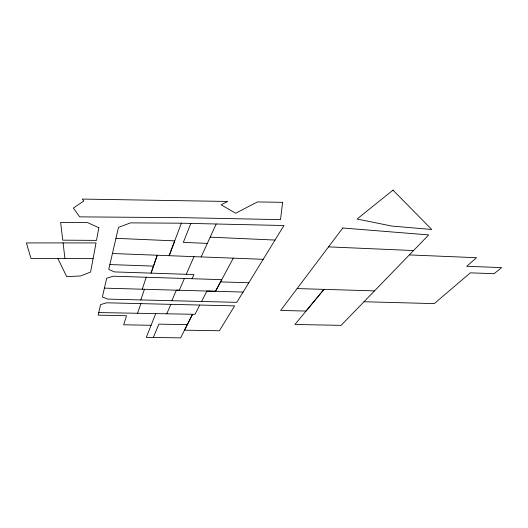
<?xml version="1.0" encoding="UTF-8"?>
<svg xmlns="http://www.w3.org/2000/svg" width="528" height="528" viewBox="0 0 528 528"><rect width="100%" height="100%" fill="white"/><g stroke="black" fill="none" stroke-linecap="round" stroke-linejoin="round"><path stroke-width="0.79" d="M171.851 300.709L176.372 290.176L215.503 291.284L221.747 279.662L113.282 276.203L106.709 278.249L102.353 296.954L107.593 299.092L236.782 302.346L283.945 225.529L181.328 223.205L130.528 222.862L118.477 227.396L108.755 269.405L114.358 271.907L193.954 274.553L192.053 278.711M151.094 325.288L123.677 324.793L126.522 315.737L98.135 315.15L100.584 304.597L106.676 302.801L234.617 305.884L219.397 330.759L184.51 330.178L192.555 314.266L195.004 314.305L199.769 305.039M142.23 289.212L146.263 277.259M140.811 299.93L144.454 289.271M153.47 266.112L151.081 273.128L157.225 255.255L153.47 266.112L109.87 264.568M137.544 313.269L140.884 303.626M181.328 223.205L169.178 255.71L174.735 240.867L115.936 238.333M190.832 223.417L183.341 242.378L207.346 243.395M155.74 313.599L146.289 337.379L180.609 337.874L192.555 314.266L98.736 312.569M153.298 337.478L158.888 324.133L187.301 324.654M166.769 313.797L170.841 304.346M186.245 274.303L193.961 256.654M184.43 278.474L179.256 290.261L104.405 288.136M201.168 256.931L216.183 223.991M201.584 301.455L206.93 291.04L243.085 292.063M215.503 291.284L233.29 258.166M57.895 258.548L66.713 276.652L80.771 275.939L90.598 272.019L96.023 242.926L26.4 242.92L30.974 258.469L93.093 258.647M363.977 301.745L434.273 303.607L470.349 272.837L494.076 273.709L501.6 267.623L466.745 266.27L476.513 257.717L409.345 254.912M297.132 288.565L374.51 290.875M220.546 281.886L248.794 282.764M112.438 253.513L263.182 259.314M328.548 246.88L413.576 250.549M210.184 237.164L275.029 240.049M63.056 242.722L64.944 258.568M282.632 202.316L280.487 219.628L183.064 217.675L79.629 216.863L73.379 208.039L83.866 200.977L82.256 199.076L227.74 201.458L221.1 204.758L235.673 213.233L257.407 201.947L282.632 202.316M98.861 227.74L96.505 240.385L62.746 240.161L60.647 222.407L87.549 222.585L98.861 227.74M342.771 228.004L280.632 310.457L306.035 311.045L323.994 289.364L294.928 324.482L341.114 325.354L428.703 234.914L342.771 228.004M392.99 190.126L357.067 219.028L391.987 226.096L431.732 229.482L392.99 190.126"/></g></svg>
